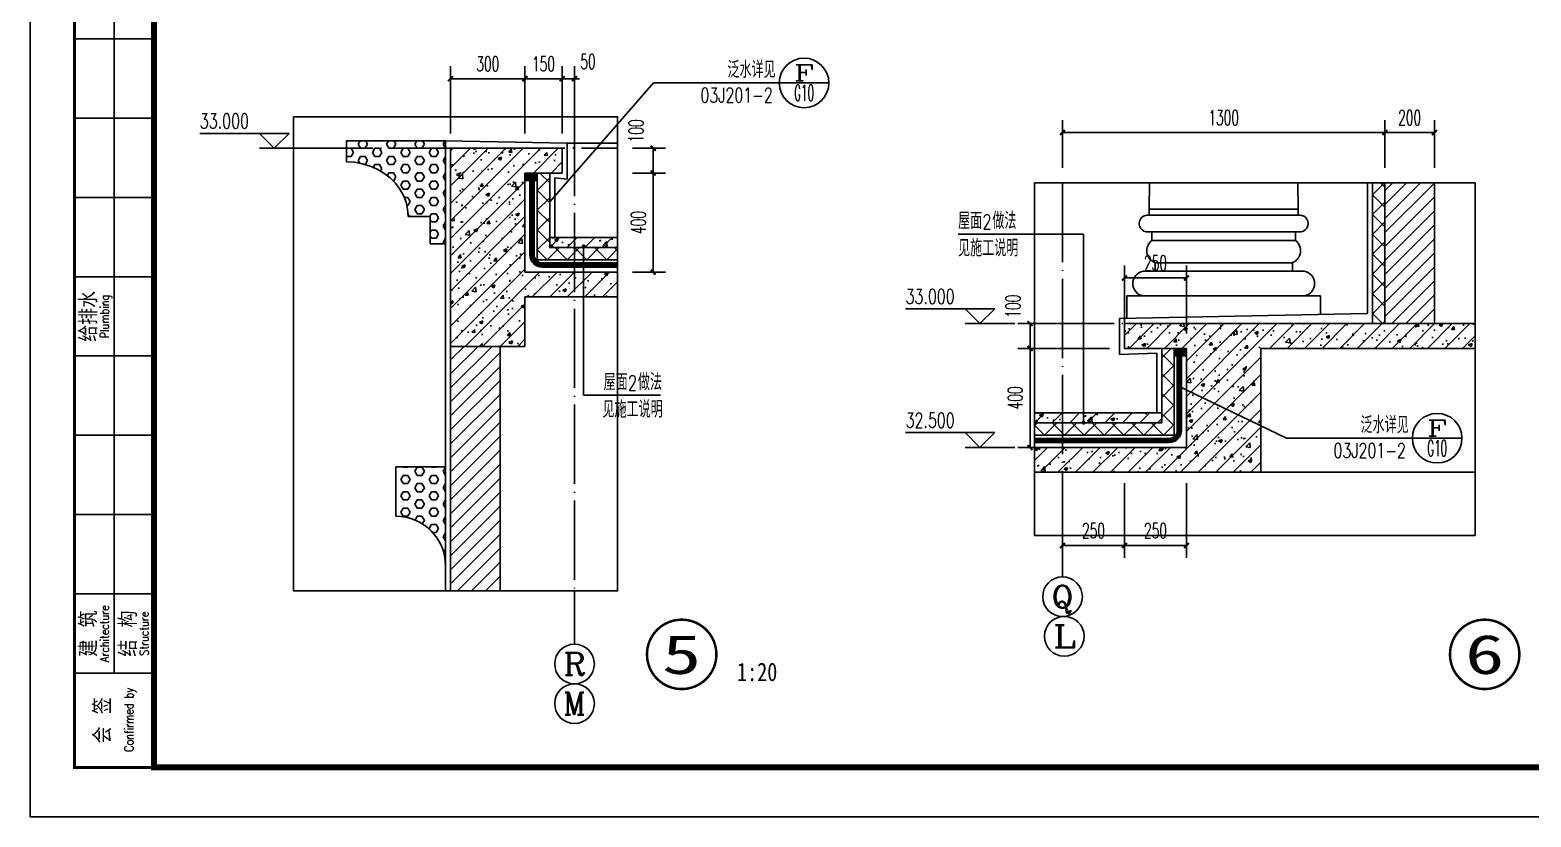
# Model space of a CAD drawing. Extents: x 0 to 125661, y -104936 to 8656.
# Drawn here: x 0 to 6053, y -23760 to -20585 of the extents above; entities that cross this region are included whole.
import ezdxf
from ezdxf.enums import TextEntityAlignment as Align

# ---------------------------------------------------------------- set-up
doc = ezdxf.new("R2010")
doc.units = 0
doc.header["$LTSCALE"] = 800
doc.header["$MEASUREMENT"] = 0
doc.linetypes.add('DOTE', pattern=[2.42, 2, -0.2, 0.02, -0.2])
doc.linetypes.add('HIDDEN2', pattern=[0.1875, 0.125, -0.0625])
doc.layers.get('0').update_dxf_attribs({"linetype": 'CONTINUOUS'})
doc.layers.get('Defpoints').update_dxf_attribs({"color": 1, "linetype": 'CONTINUOUS'})
for name, color, linetype in [('A-立面看线', 117, 'CONTINUOUS'), ('AXIS', 3, 'CONTINUOUS'), ('AXIS_TEXT', 7, 'CONTINUOUS'), ('DIM_ELEV', 3, 'CONTINUOUS'), ('DIM_IDEN', 3, 'CONTINUOUS'), ('DIM_LEAD', 3, 'CONTINUOUS'), ('DOTE', 28, 'CONTINUOUS'), ('PUB_DIM', 3, 'CONTINUOUS'), ('PUB_HATCH', 8, 'CONTINUOUS'), ('PUB_TEXT', 7, 'CONTINUOUS'), ('QIANG', 167, 'CONTINUOUS'), ('WALL', 50, 'CONTINUOUS'), ('图框', 107, 'CONTINUOUS'), ('看线1', 7, 'CONTINUOUS'), ('防水', 249, 'CONTINUOUS'), ('面层', 123, 'CONTINUOUS')]:
    doc.layers.add(name, color=color, linetype=linetype)
doc.styles.add('_TCH_AXIS', font='COMPLEX', dxfattribs={"bigfont": 'GBCBIG'})
doc.styles.add('_TCH_DIM', font='SIMPLEX', dxfattribs={"bigfont": 'GBCBIG'})
doc.styles.add('_TCH_LABEL', font='COMPLEX', dxfattribs={"bigfont": 'GBCBIG'})
doc.styles.add('COMPLEX', font='COMPLEX')
doc.styles.add('DIM_FONT', font='SIMPLEX.shx', dxfattribs={"width": 0.6})
doc.styles.add('ht', font='SIMHEI.TTF')
doc.styles.add('TKZ2_tjkts.shx', font='tjromant.shx', dxfattribs={"bigfont": 'tjkts.shx'})
doc.styles.add('房间名称', font='SIMHEI.TTF', dxfattribs={"width": 0.8})
doc.dimstyles.new('DIMN20', dxfattribs={"dimscale": 0.2, "dimtxt": 300, "dimasz": 100, "dimexe": 250, "dimexo": 300, "dimgap": 150, "dimtad": 1, "dimdec": 0, "dimzin": 0, "dimdsep": 46, "dimtxsty": 'DIM_FONT', "dimblk": 'ARCHTICK', "dimcen": 0.09, "dimclrt": 7, "dimazin": 2, "dimtfac": 1, "dimtdec": 0, "dimtix": 1, "dimtmove": 2, "dimatfit": 3, "dimfxl": 0, "dimtolj": 1, "dimtzin": 0, "dimarcsym": 0})

# ---------------------------------------------------------------- blocks, each defined once
blk = doc.blocks.new('TJAD_TK_A1')
for p, q in [((517.38, 385.45), (517.38, 641.45)), ((509.38, 513.45), (525.38, 513.45)), ((509.38, 497.45), (525.38, 497.45)), ((509.38, 481.45), (525.38, 481.45)), ((509.38, 465.45), (525.38, 465.45)), ((509.38, 449.45), (525.38, 449.45)), ((509.38, 433.45), (525.38, 433.45)), ((509.38, 417.45), (525.38, 417.45)), ((509.38, 401.45), (525.38, 401.45)), ((517.38, 401.45), (517.38, 385.45)), ((509.38, 385.45), (525.38, 385.45))]:
    blk.add_line(p, q)
at = {"layer": '图框'}
for q in [(500.38, 950.45), (1341.38, 356.45)]:
    blk.add_line((500.38, 356.45), q, dxfattribs=at)
at = {"layer": '图框', "const_width": 1.2}
blk.add_lwpolyline([(1331.38, 940.45), (525.38, 940.45), (525.38, 366.45), (1331.38, 366.45)], close=True, dxfattribs=at)
at = {"layer": '图框', "const_width": 0.6}
blk.add_lwpolyline([(525.38, 366.45), (509.38, 366.45), (509.38, 641.45), (525.38, 641.45)], dxfattribs=at)
at = {"style": 'TKZ2_tjkts.shx'}
for s, p in [('给排水', (512.17, 457.45)), ('建 筑', (512.17, 393.45)), ('结 构', (520.17, 393.45)), ('会 签', (515, 375.95))]:
    blk.add_text(s, height=3.6, rotation=90, dxfattribs=at).set_placement(p, align=Align.MIDDLE_CENTER)
at = {"style": 'TKZ2_tjkts.shx', "width": 0.8}
for s, p in [('Plumbing', (515.4, 457.45)), ('Architecture', (515.4, 393.45)), ('Structure', (523.4, 393.45)), ('Confirmed by', (520.33, 376.06))]:
    blk.add_text(s, height=1.8, rotation=90, dxfattribs=at).set_placement(p, align=Align.MIDDLE_CENTER)
blk = doc.blocks.new('_ArchTick')
at = {"color": 0, "linetype": 'ByBlock', "const_width": 0.4}
blk.add_lwpolyline([(-0.5, -0.5), (0.5, 0.5)], dxfattribs=at)
blk = doc.blocks.new('*D235')
at = {"layer": 'Defpoints', "color": 0}
for p in [(4664, -21585), (4414, -21869.2), (4664, -21869.2)]:
    blk.add_point(p, dxfattribs=at)
at = {"layer": 'PUB_DIM', "color": 0, "lineweight": -2}
for p, q in [((4414, -21809.2), (4414, -21535)), ((4664, -21809.2), (4664, -21535)), ((4414, -21585), (4664, -21585))]:
    blk.add_line(p, q, dxfattribs=at)
at = {"layer": 'PUB_DIM', "color": 0, "lineweight": -2, "xscale": 20, "yscale": 20, "zscale": 20, "rotation": 180}
blk.add_blockref('_ArchTick', (4414, -21585), dxfattribs=at)
at = {"layer": 'PUB_DIM', "color": 0, "lineweight": -2, "xscale": 20, "yscale": 20, "zscale": 20}
blk.add_blockref('_ArchTick', (4664, -21585), dxfattribs=at)
at = {"layer": 'PUB_DIM', "color": 7, "insert": (4539, -21525), "char_height": 60, "attachment_point": 5, "style": 'DIM_FONT'}
blk.add_mtext('\\A1;250', dxfattribs=at)
blk = doc.blocks.new('*D248')
at = {"layer": 'Defpoints', "color": 0}
for p in [(5664, -20998.3), (5464, -21201.2), (5664, -21201.2)]:
    blk.add_point(p, dxfattribs=at)
at = {"layer": 'PUB_DIM', "color": 0, "lineweight": -2}
for p, q in [((5464, -21141.2), (5464, -20948.3)), ((5464, -20998.3), (5664, -20998.3)), ((5664, -21141.2), (5664, -20948.3))]:
    blk.add_line(p, q, dxfattribs=at)
at = {"layer": 'PUB_DIM', "color": 0, "lineweight": -2, "xscale": 20, "yscale": 20, "zscale": 20, "rotation": 180}
blk.add_blockref('_ArchTick', (5464, -20998.3), dxfattribs=at)
at = {"layer": 'PUB_DIM', "color": 0, "lineweight": -2, "xscale": 20, "yscale": 20, "zscale": 20}
blk.add_blockref('_ArchTick', (5664, -20998.3), dxfattribs=at)
at = {"layer": 'PUB_DIM', "color": 7, "insert": (5564, -20938.3), "char_height": 60, "attachment_point": 5, "style": 'DIM_FONT'}
blk.add_mtext('\\A1;200', dxfattribs=at)
blk = doc.blocks.new('*D249')
at = {"layer": 'Defpoints', "color": 0}
for p in [(5464, -20998.3), (4164, -21201.2), (5464, -21201.2)]:
    blk.add_point(p, dxfattribs=at)
at = {"layer": 'PUB_DIM', "color": 0, "lineweight": -2}
for p, q in [((4164, -21141.2), (4164, -20948.3)), ((4164, -20998.3), (5464, -20998.3)), ((5464, -21141.2), (5464, -20948.3))]:
    blk.add_line(p, q, dxfattribs=at)
at = {"layer": 'PUB_DIM', "color": 0, "lineweight": -2, "xscale": 20, "yscale": 20, "zscale": 20, "rotation": 180}
blk.add_blockref('_ArchTick', (4164, -20998.3), dxfattribs=at)
at = {"layer": 'PUB_DIM', "color": 0, "lineweight": -2, "xscale": 20, "yscale": 20, "zscale": 20}
blk.add_blockref('_ArchTick', (5464, -20998.3), dxfattribs=at)
at = {"layer": 'PUB_DIM', "color": 7, "insert": (4814, -20938.3), "char_height": 60, "attachment_point": 5, "style": 'DIM_FONT'}
blk.add_mtext('\\A1;1300', dxfattribs=at)
blk = doc.blocks.new('*D250')
at = {"layer": 'Defpoints', "color": 0}
for p in [(4164, -22352.7), (4414, -22352.7), (4414, -22664.5)]:
    blk.add_point(p, dxfattribs=at)
at = {"layer": 'PUB_DIM', "color": 0, "lineweight": -2}
for p, q in [((4164, -22412.7), (4164, -22714.5)), ((4414, -22412.7), (4414, -22714.5)), ((4164, -22664.5), (4414, -22664.5))]:
    blk.add_line(p, q, dxfattribs=at)
at = {"layer": 'PUB_DIM', "color": 0, "lineweight": -2, "xscale": 20, "yscale": 20, "zscale": 20, "rotation": 180}
blk.add_blockref('_ArchTick', (4164, -22664.5), dxfattribs=at)
at = {"layer": 'PUB_DIM', "color": 0, "lineweight": -2, "xscale": 20, "yscale": 20, "zscale": 20}
blk.add_blockref('_ArchTick', (4414, -22664.5), dxfattribs=at)
at = {"layer": 'PUB_DIM', "color": 7, "insert": (4289, -22604.5), "char_height": 60, "attachment_point": 5, "style": 'DIM_FONT'}
blk.add_mtext('\\A1;250', dxfattribs=at)
blk = doc.blocks.new('*D251')
at = {"layer": 'Defpoints', "color": 0}
for p in [(4414, -22352.7), (4664, -22352.7), (4664, -22664.5)]:
    blk.add_point(p, dxfattribs=at)
at = {"layer": 'PUB_DIM', "color": 0, "lineweight": -2}
for p, q in [((4414, -22412.7), (4414, -22714.5)), ((4664, -22412.7), (4664, -22714.5)), ((4414, -22664.5), (4664, -22664.5))]:
    blk.add_line(p, q, dxfattribs=at)
at = {"layer": 'PUB_DIM', "color": 0, "lineweight": -2, "xscale": 20, "yscale": 20, "zscale": 20, "rotation": 180}
blk.add_blockref('_ArchTick', (4414, -22664.5), dxfattribs=at)
at = {"layer": 'PUB_DIM', "color": 0, "lineweight": -2, "xscale": 20, "yscale": 20, "zscale": 20}
blk.add_blockref('_ArchTick', (4664, -22664.5), dxfattribs=at)
at = {"layer": 'PUB_DIM', "color": 7, "insert": (4539, -22604.5), "char_height": 60, "attachment_point": 5, "style": 'DIM_FONT'}
blk.add_mtext('\\A1;250', dxfattribs=at)
blk = doc.blocks.new('*D252')
at = {"layer": 'Defpoints', "color": 0}
for p in [(4033.2, -21769.2), (4414, -21769.2), (4414, -21869.2)]:
    blk.add_point(p, dxfattribs=at)
at = {"layer": 'PUB_DIM', "color": 0, "lineweight": -2}
for p, q in [((4354, -21769.2), (3983.2, -21769.2)), ((4033.2, -21869.2), (4033.2, -21769.2)), ((4354, -21869.2), (3983.2, -21869.2))]:
    blk.add_line(p, q, dxfattribs=at)
at = {"layer": 'PUB_DIM', "color": 0, "lineweight": -2, "xscale": 20, "yscale": 20, "zscale": 20}
for p, rotation in [((4033.2, -21769.2), 90), ((4033.2, -21869.2), 270)]:
    blk.add_blockref('_ArchTick', p, dxfattribs=dict(at, rotation=rotation))
at = {"layer": 'PUB_DIM', "color": 7, "insert": (3964.2, -21699.2), "char_height": 60, "attachment_point": 5, "rotation": 90, "style": 'DIM_FONT'}
blk.add_mtext('\\A1;100', dxfattribs=at)
blk = doc.blocks.new('*D253')
at = {"layer": 'Defpoints', "color": 0}
for p in [(4033.2, -21869.2), (4414, -21869.2), (4414, -22269.2)]:
    blk.add_point(p, dxfattribs=at)
at = {"layer": 'PUB_DIM', "color": 0, "lineweight": -2}
for p, q in [((4354, -21869.2), (3983.2, -21869.2)), ((4033.2, -22269.2), (4033.2, -21869.2)), ((4354, -22269.2), (3983.2, -22269.2))]:
    blk.add_line(p, q, dxfattribs=at)
at = {"layer": 'PUB_DIM', "color": 0, "lineweight": -2, "xscale": 20, "yscale": 20, "zscale": 20}
for p, rotation in [((4033.2, -21869.2), 90), ((4033.2, -22269.2), 270)]:
    blk.add_blockref('_ArchTick', p, dxfattribs=dict(at, rotation=rotation))
at = {"layer": 'PUB_DIM', "color": 7, "insert": (3973.2, -22069.2), "char_height": 60, "attachment_point": 5, "rotation": 90, "style": 'DIM_FONT'}
blk.add_mtext('\\A1;400', dxfattribs=at)
blk = doc.blocks.new('*D254')
at = {"layer": 'Defpoints', "color": 0}
for p in [(2369.4, -21161.7), (2513.2, -21161.7), (2369.4, -21561.7)]:
    blk.add_point(p, dxfattribs=at)
at = {"layer": 'PUB_DIM', "color": 0, "lineweight": -2}
for p, q in [((2429.4, -21161.7), (2563.2, -21161.7)), ((2513.2, -21561.7), (2513.2, -21161.7)), ((2429.4, -21561.7), (2563.2, -21561.7))]:
    blk.add_line(p, q, dxfattribs=at)
at = {"layer": 'PUB_DIM', "color": 0, "lineweight": -2, "xscale": 20, "yscale": 20, "zscale": 20}
for p, rotation in [((2513.2, -21161.7), 90), ((2513.2, -21561.7), 270)]:
    blk.add_blockref('_ArchTick', p, dxfattribs=dict(at, rotation=rotation))
at = {"layer": 'PUB_DIM', "color": 7, "insert": (2453.2, -21361.7), "char_height": 60, "attachment_point": 5, "rotation": 90, "style": 'DIM_FONT'}
blk.add_mtext('\\A1;400', dxfattribs=at)
blk = doc.blocks.new('*D255')
at = {"layer": 'Defpoints', "color": 0}
for p in [(2369.4, -21061.7), (2513.2, -21061.7), (2369.4, -21161.7)]:
    blk.add_point(p, dxfattribs=at)
at = {"layer": 'PUB_DIM', "color": 0, "lineweight": -2}
for p, q in [((2429.4, -21061.7), (2563.2, -21061.7)), ((2513.2, -21161.7), (2513.2, -21061.7)), ((2429.4, -21161.7), (2563.2, -21161.7))]:
    blk.add_line(p, q, dxfattribs=at)
at = {"layer": 'PUB_DIM', "color": 0, "lineweight": -2, "xscale": 20, "yscale": 20, "zscale": 20}
for p, rotation in [((2513.2, -21061.7), 90), ((2513.2, -21161.7), 270)]:
    blk.add_blockref('_ArchTick', p, dxfattribs=dict(at, rotation=rotation))
at = {"layer": 'PUB_DIM', "color": 7, "insert": (2444.2, -20991.7), "char_height": 60, "attachment_point": 5, "rotation": 90, "style": 'DIM_FONT'}
blk.add_mtext('\\A1;100', dxfattribs=at)
blk = doc.blocks.new('*D256')
at = {"layer": 'Defpoints', "color": 0}
for p in [(2195.9, -20781.1), (2145.9, -21061.7), (2195.9, -21061.7)]:
    blk.add_point(p, dxfattribs=at)
at = {"layer": 'PUB_DIM', "color": 0, "lineweight": -2}
for p, q in [((2145.9, -21001.7), (2145.9, -20731.1)), ((2195.9, -21001.7), (2195.9, -20731.1)), ((2145.9, -20781.1), (2125.9, -20781.1)), ((2145.9, -20781.1), (2195.9, -20781.1)), ((2195.9, -20781.1), (2215.9, -20781.1))]:
    blk.add_line(p, q, dxfattribs=at)
at = {"layer": 'PUB_DIM', "color": 0, "lineweight": -2, "xscale": 20, "yscale": 20, "zscale": 20}
blk.add_blockref('_ArchTick', (2145.9, -20781.1), dxfattribs=at)
at = {"layer": 'PUB_DIM', "color": 0, "lineweight": -2, "xscale": 20, "yscale": 20, "zscale": 20, "rotation": 180}
blk.add_blockref('_ArchTick', (2195.9, -20781.1), dxfattribs=at)
at = {"layer": 'PUB_DIM', "color": 7, "insert": (2249.9, -20712.1), "char_height": 60, "attachment_point": 5, "style": 'DIM_FONT'}
blk.add_mtext('\\A1;50', dxfattribs=at)
blk = doc.blocks.new('*D257')
at = {"layer": 'Defpoints', "color": 0}
for p in [(2145.9, -20781.1), (1995.9, -21061.7), (2145.9, -21061.7)]:
    blk.add_point(p, dxfattribs=at)
at = {"layer": 'PUB_DIM', "color": 0, "lineweight": -2}
for p, q in [((1995.9, -21001.7), (1995.9, -20731.1)), ((2145.9, -21001.7), (2145.9, -20731.1)), ((1995.9, -20781.1), (2145.9, -20781.1))]:
    blk.add_line(p, q, dxfattribs=at)
at = {"layer": 'PUB_DIM', "color": 0, "lineweight": -2, "xscale": 20, "yscale": 20, "zscale": 20, "rotation": 180}
blk.add_blockref('_ArchTick', (1995.9, -20781.1), dxfattribs=at)
at = {"layer": 'PUB_DIM', "color": 0, "lineweight": -2, "xscale": 20, "yscale": 20, "zscale": 20}
blk.add_blockref('_ArchTick', (2145.9, -20781.1), dxfattribs=at)
at = {"layer": 'PUB_DIM', "color": 7, "insert": (2070.9, -20721.1), "char_height": 60, "attachment_point": 5, "style": 'DIM_FONT'}
blk.add_mtext('\\A1;150', dxfattribs=at)
blk = doc.blocks.new('*D258')
at = {"layer": 'Defpoints', "color": 0}
for p in [(1995.9, -20781.1), (1695.9, -21061.7), (1995.9, -21061.7)]:
    blk.add_point(p, dxfattribs=at)
at = {"layer": 'PUB_DIM', "color": 0, "lineweight": -2}
for p, q in [((1695.9, -21001.7), (1695.9, -20731.1)), ((1995.9, -21001.7), (1995.9, -20731.1)), ((1695.9, -20781.1), (1995.9, -20781.1))]:
    blk.add_line(p, q, dxfattribs=at)
at = {"layer": 'PUB_DIM', "color": 0, "lineweight": -2, "xscale": 20, "yscale": 20, "zscale": 20, "rotation": 180}
blk.add_blockref('_ArchTick', (1695.9, -20781.1), dxfattribs=at)
at = {"layer": 'PUB_DIM', "color": 0, "lineweight": -2, "xscale": 20, "yscale": 20, "zscale": 20}
blk.add_blockref('_ArchTick', (1995.9, -20781.1), dxfattribs=at)
at = {"layer": 'PUB_DIM', "color": 7, "insert": (1845.9, -20721.1), "char_height": 60, "attachment_point": 5, "style": 'DIM_FONT'}
blk.add_mtext('\\A1;300', dxfattribs=at)
blk = doc.blocks.new('_AXISO')
blk.add_circle((0, 0), 0.5)
at = {"layer": 'AXIS_TEXT', "style": 'COMPLEX', "width": 1.041667}
blk.add_attdef('A', text='', height=0.56, dxfattribs=at).set_placement((-0.25, -0.28), (0.25, -0.28), align=Align.FIT)

msp = doc.modelspace()

# ---------------------------------------------------------------- hatches: boundary and pattern name
at = {"layer": 'PUB_HATCH'}
h = msp.add_hatch(dxfattribs=at)
h.set_pattern_fill('HEX', color=256, scale=20, style=0)
h.set_pattern_definition([(0, (1275.942, -22546.762), (0, 32.99556), [19.05, -38.1]), (120, (1275.942, -22546.762), (-28.575, -16.4978), [19.05, -38.1]), (60, (1294.992, -22546.762), (-28.575, 16.4978), [19.05, -38.1])])
h.paths.add_polyline_path([(1675.9, -21031.7), (1275.9, -21031.7), (1275.9, -21116.7), (1308.4, -21118.6), (1340.4, -21124.2), (1371.2, -21133.4), (1400.4, -21146.2), (1427.5, -21162.1), (1452, -21181.1), (1473.5, -21202.8), (1491.6, -21226.7), (1506, -21252.5), (1516.4, -21279.8), (1522.8, -21308), (1524.9, -21336.7), (1613.7, -21336.7), (1613.7, -21446.8), (1675.9, -21446.8)])
h.paths.add_polyline_path([(1675.9, -22346.8), (1475.9, -22346.8), (1475.9, -22546.8, -0.414214), (1675.9, -22746.8)])
h = msp.add_hatch(dxfattribs=at)
h.set_pattern_fill('钢筋混凝土', color=256, scale=20, style=0)
h.set_pattern_definition([(45, (1407.425, -22067.654), (-35.3553, 35.3553), []), (50, (1407.43, -22067.65), (143.452, -12.55), [15, -165]), (355, (1407.43, -22067.65), (-27.75, 150.438), [12, -132]), (100.451, (1419.38, -22068.7), (115.702, 137.888), [12.748, -140.228]), (46.184, (1407.43, -22027.65), (213.448, -33.104), [22.5, -247.5]), (96.636, (1425.21, -22030.41), (186.933, 194.824), [19.122, -210.343]), (351.184, (1407.43, -22027.65), (186.932, 194.824), [18, -198]), (21, (1427.43, -22037.65), (119.381, -80.524), [15, -165]), (326, (1427.43, -22037.65), (48.663, 145.03), [12, -132]), (71.451, (1437.37, -22044.36), (168.045, 64.506), [12.748, -140.228]), (37.5, (1407.425, -22067.654), (2.432, 66.5788), [0, -130.4, 0, -134, 0, -132.5]), (7.5, (1407.425, -22067.654), (52.614, 78.8823), [0, -76.4, 0, -127.4, 0, -50.5]), (327.5, (1362.825, -22067.654), (106.7645, -4.511), [0, -50, 0, -156, 0, -207]), (317.5, (1342.83, -22067.65), (116.637, 20.021), [0, -65, 0, -103.6, 0, -147])])
h.paths.add_polyline_path([(2145.9, -21061.7), (1995.9, -21061.7), (1995.9, -21161.7), (2145.9, -21161.7)], flags=17)
h.paths.add_polyline_path([(1995.9, -21061.7), (1695.9, -21061.7), (1695.9, -21861.7), (1995.9, -21861.7), (1995.9, -21661.7), (2369.4, -21661.7), (2369.4, -21561.7), (1995.9, -21561.7)])
h = msp.add_hatch(dxfattribs=at)
h.set_pattern_fill('多孔材料', color=256, scale=20, style=0)
h.set_pattern_definition([(45, (2085.94, -21511.66), (-40, 40), []), (135, (2085.94, -21511.66), (-40, -40), [])])
h.paths.add_polyline_path([(2095.9, -21161.7), (2045.9, -21161.7), (2045.9, -21511.7), (2369.4, -21511.7), (2369.4, -21461.7), (2095.9, -21461.7)])
h = msp.add_hatch(dxfattribs=at)
h.set_pattern_fill('多孔材料', color=256, scale=20, style=0)
h.set_pattern_definition([(45, (5453.98, -21769.25), (-40, 40), []), (135, (5453.98, -21769.25), (-40, -40), [])])
h.paths.add_polyline_path([(5464, -21201.2), (5414, -21201.2), (5414, -21769.2), (5464, -21769.2)])
h = msp.add_hatch(dxfattribs=at)
h.set_pattern_fill('普通砖', color=256, scale=30, style=0)
h.set_pattern_definition([(45, (5463.978, -21740.597), (-28.2136, 28.2136), [])])
h.paths.add_polyline_path([(5664, -21201.2), (5464, -21201.2), (5464, -21769.2), (5664, -21769.2)])
h = msp.add_hatch(dxfattribs=at)
h.set_pattern_fill('钢筋混凝土', color=256, scale=20, style=0)
h.set_pattern_definition([(45, (2095.94, -21461.657), (-35.355, 35.355), []), (50, (2095.94, -21461.66), (143.45, -12.55), [15, -165]), (355, (2095.94, -21461.66), (-27.75, 150.44), [12, -132]), (100.45, (2107.9, -21462.7), (115.7, 137.89), [12.75, -140.23]), (46.184, (2095.94, -21421.66), (213.45, -33.1), [22.5, -247.5]), (96.64, (2113.73, -21424.42), (186.93, 194.82), [19.12, -210.34]), (351.18, (2095.94, -21421.66), (186.93, 194.82), [18, -198]), (21, (2115.94, -21431.66), (119.38, -80.524), [15, -165]), (326, (2115.94, -21431.66), (48.66, 145.03), [12, -132]), (71.45, (2125.89, -21438.37), (168.045, 64.51), [12.75, -140.23]), (37.5, (2095.94, -21461.657), (2.432, 66.579), [0, -130.4, 0, -134, 0, -132.5]), (7.5, (2095.94, -21461.66), (52.614, 78.882), [0, -76.4, 0, -127.4, 0, -50.5]), (327.5, (2051.34, -21461.657), (106.7645, -4.511), [0, -50, 0, -156, 0, -207]), (317.5, (2031.34, -21461.66), (116.637, 20.02), [0, -65, 0, -103.6, 0, -147])])
h.paths.add_polyline_path([(2369.4, -21421.7), (2095.9, -21421.7), (2095.9, -21461.7), (2369.4, -21461.7)])
h = msp.add_hatch(dxfattribs=at)
h.set_pattern_fill('钢筋混凝土', color=256, scale=20, style=0)
h.set_pattern_definition([(45, (3862.596, -22369.247), (-35.3553, 35.3553), []), (50, (3862.6, -22369.25), (143.452, -12.5504), [15, -165]), (355, (3862.6, -22369.25), (-27.75, 150.438), [12, -132]), (100.4514, (3874.55, -22370.3), (115.702, 137.888), [12.748, -140.228]), (46.184, (3862.6, -22329.25), (213.448, -33.104), [22.5, -247.5]), (96.636, (3880.38, -22332), (186.933, 194.824), [19.122, -210.343]), (351.184, (3862.6, -22329.25), (186.932, 194.824), [18, -198]), (21, (3882.6, -22339.25), (119.3814, -80.524), [15, -165]), (326, (3882.6, -22339.25), (48.663, 145.03), [12, -132]), (71.4514, (3892.54, -22345.96), (168.045, 64.506), [12.748, -140.228]), (37.5, (3862.596, -22369.247), (2.432, 66.5788), [0, -130.4, 0, -134, 0, -132.5]), (7.5, (3862.596, -22369.25), (52.614, 78.8823), [0, -76.4, 0, -127.4, 0, -50.5]), (327.5, (3817.996, -22369.247), (106.7645, -4.511), [0, -50, 0, -156, 0, -207]), (317.5, (3798, -22369.25), (116.6372, 20.021), [0, -65, 0, -103.6, 0, -147])])
h.paths.add_polyline_path([(5828, -21869.2), (5828, -21769.2), (4414, -21769.2), (4414, -21869.2), (4664, -21869.2), (4664, -22269.2), (4051.7, -22269.2), (4051.7, -22369.2), (4964, -22369.2), (4964, -21869.2)])
h = msp.add_hatch(dxfattribs=at)
h.set_pattern_fill('普通砖', color=256, scale=30, style=0)
h.set_pattern_definition([(45, (1695.94, -22818.907), (-28.2136, 28.2136), [])])
h.paths.add_polyline_path([(1895.9, -21861.7), (1695.9, -21861.7), (1695.9, -22847.6), (1895.9, -22847.6)])
h = msp.add_hatch(dxfattribs=at)
h.set_pattern_fill('多孔材料', color=256, scale=20, style=0)
h.set_pattern_definition([(45, (4091.72, -22219.25), (-40, 40), []), (135, (4091.72, -22219.25), (-40, -40), [])])
h.paths.add_polyline_path([(4614, -21869.2), (4564, -21869.2), (4564, -22169.2), (4051.7, -22169.2), (4051.7, -22219.2), (4614, -22219.2)])
h = msp.add_hatch(dxfattribs=at)
h.set_pattern_fill('钢筋混凝土', color=256, scale=20, style=0)
h.set_pattern_definition([(45, (4051.72, -22169.247), (-35.3553, 35.3553), []), (50, (4051.72, -22169.25), (143.452, -12.55), [15, -165]), (355, (4051.72, -22169.25), (-27.75, 150.44), [12, -132]), (100.45, (4063.68, -22170.3), (115.7, 137.888), [12.748, -140.23]), (46.184, (4051.72, -22129.25), (213.45, -33.104), [22.5, -247.5]), (96.636, (4069.5, -22132), (186.93, 194.82), [19.12, -210.34]), (351.184, (4051.72, -22129.25), (186.93, 194.82), [18, -198]), (21, (4071.72, -22139.25), (119.38, -80.524), [15, -165]), (326, (4071.72, -22139.25), (48.663, 145.03), [12, -132]), (71.45, (4081.67, -22145.96), (168.045, 64.506), [12.748, -140.23]), (37.5, (4051.72, -22169.247), (2.432, 66.579), [0, -130.4, 0, -134, 0, -132.5]), (7.5, (4051.72, -22169.25), (52.614, 78.882), [0, -76.4, 0, -127.4, 0, -50.5]), (327.5, (4007.12, -22169.247), (106.7645, -4.511), [0, -50, 0, -156, 0, -207]), (317.5, (3987.12, -22169.25), (116.637, 20.021), [0, -65, 0, -103.6, 0, -147])])
h.paths.add_polyline_path([(4564, -22129.2), (4051.7, -22129.2), (4051.7, -22169.2), (4564, -22169.2)])
at = {"layer": '防水'}
for points in [[(1995.9, -21161.7), (2045.9, -21161.7), (2045.9, -21191.7), (1995.9, -21191.7)], [(4664, -21869.3), (4614, -21869.3), (4614, -21899.3), (4664, -21899.3)]]:
    msp.add_hatch(color=256, dxfattribs=at).paths.add_polyline_path(points)

# ---------------------------------------------------------------- linework, layer by layer
at = {"layer": 'A-立面看线'}
for p, q in [((2165.9, -21041.7), (2369.4, -21041.7)), ((4964, -22369.2), (5828, -22369.2))]:
    msp.add_line(p, q, dxfattribs=at)
at = {"layer": 'AXIS'}
for p, q in [((4164, -22624.1), (4164, -22791.2)), ((2195.9, -22847.6), (2195.9, -23062.7)), ((4171.2, -22950.9), (4171.2, -22950.9)), ((2195.9, -23222.7), (2195.9, -23222.7))]:
    msp.add_line(p, q, dxfattribs=at)
at = {"layer": 'Defpoints'}
for points in [[(1062.9, -20934.7), (2369.4, -20934.7), (2369.4, -22847.6), (1062.9, -22847.6)], [(4051.7, -21201.2), (5828, -21201.2), (5828, -22624.1), (4051.7, -22624.1)]]:
    msp.add_lwpolyline(points, close=True, dxfattribs=at)
at = {"layer": 'DIM_ELEV'}
for p, q in [((1044.9, -21001.7), (684.9, -21001.7)), ((984.9, -21061.7), (924.9, -21001.7)), ((984.9, -21061.7), (1044.9, -21001.7)), ((1127.1, -21061.7), (924.9, -21061.7)), ((3891.1, -21709.2), (3531.1, -21709.2)), ((3831.1, -21769.2), (3771.1, -21709.2)), ((3831.1, -21769.2), (3891.1, -21709.2)), ((3971.1, -21769.2), (3771.1, -21769.2)), ((3891.1, -22209.2), (3531.1, -22209.2)), ((3831.1, -22269.2), (3771.1, -22209.2)), ((3831.1, -22269.2), (3891.1, -22209.2)), ((3971.1, -22269.2), (3771.1, -22269.2))]:
    msp.add_line(p, q, dxfattribs=at)
at = {"layer": 'DIM_IDEN'}
for p, q in [((2095.9, -21277.5), (2514.1, -20798.2)), ((2514.1, -20798.2), (3021.7, -20798.2)), ((3221.7, -20798.2), (3021.7, -20798.2)), ((4627, -22019.2), (5067.4, -22231.7)), ((5067.4, -22231.7), (5575, -22231.7)), ((5775, -22231.7), (5575, -22231.7))]:
    msp.add_line(p, q, dxfattribs=at)
at = {"layer": 'DIM_IDEN', "color": 0, "const_width": 10}
for points in [[(2768.2, -23103.8, 1), (2488.2, -23103.8, 1)], [(6006.6, -23103.8, 1), (5726.6, -23103.8, 1)]]:
    msp.add_lwpolyline(points, format="xyb", close=True, dxfattribs=at)
at = {"layer": 'DIM_IDEN'}
for centre, radius in [((3121.7, -20798.2), 100), ((2095.9, -21277.5), 0), ((4627, -22019.2), 0), ((5675, -22231.7), 100)]:
    msp.add_circle(centre, radius, dxfattribs=at)
at = {"layer": 'DIM_LEAD'}
for p, q in [((4249, -21408.2), (3742.8, -21408.2)), ((4248.8, -22169.2), (4249, -21408.2)), ((2232.7, -21457.7), (2232.8, -22058.7)), ((2232.8, -22058.7), (2542.4, -22058.7))]:
    msp.add_line(p, q, dxfattribs=at)
at = {"layer": 'DIM_LEAD', "const_width": 8}
for points in [[(2232.7, -21453.7, 1), (2232.7, -21461.7, 1)], [(4248.8, -22173.2, 1), (4248.8, -22165.2, 1)]]:
    msp.add_lwpolyline(points, format="xyb", close=True, dxfattribs=at)
at = {"layer": 'DOTE', "linetype": 'DOTE', "ltscale": 0.2}
for p, q in [((2195.9, -20934.7), (2195.9, -22847.6)), ((1062.9, -21061.7), (2369.4, -21061.7)), ((4164, -21201.2), (4164, -22624.1)), ((4051.7, -21769.2), (5828, -21769.2))]:
    msp.add_line(p, q, dxfattribs=at)
at = {"layer": 'QIANG'}
for p, q in [((2015.9, -21191.7), (2015.9, -21491.7)), ((2021.9, -21191.7), (2021.9, -21491.7)), ((2026.9, -21191.7), (2026.9, -21491.7)), ((2032.9, -21191.7), (2032.9, -21491.7)), ((2032.9, -21191.7), (2032.9, -21491.7)), ((2032.9, -21191.7), (2032.9, -21491.7)), ((2369.4, -21524.7), (2065.9, -21524.7)), ((2369.4, -21530.7), (2065.9, -21530.7)), ((2369.4, -21535.7), (2065.9, -21535.7)), ((2369.4, -21541.7), (2065.9, -21541.7)), ((4627, -21899.3), (4627, -22199.2)), ((4627, -21899.3), (4627, -22199.2)), ((4627, -21899.3), (4627, -22199.2)), ((4633, -21899.3), (4633, -22199.2)), ((4638, -21899.3), (4638, -22199.2)), ((4644, -21899.3), (4644, -22199.2)), ((4051.7, -22232.2), (4594, -22232.2)), ((4051.7, -22238.2), (4594, -22238.2)), ((4051.7, -22243.2), (4594, -22243.2)), ((4051.7, -22249.2), (4594, -22249.2))]:
    msp.add_line(p, q, dxfattribs=at)
for centre, radius, start, end in [((2065.9, -21491.7), 50, 180, 270), ((2065.9, -21491.7), 44, 180, 270), ((2065.9, -21491.7), 39, 180, 270), ((2065.9, -21491.7), 33, 180, 270), ((4594, -22199.2), 39, 270, 360), ((4594, -22199.2), 50, 270, 360), ((4594, -22199.2), 44, 270, 360), ((4594, -22199.2), 33, 270, 360)]:
    msp.add_arc(centre, radius, start, end, dxfattribs=at)
at = {"layer": 'WALL'}
for p, q in [((2145.9, -21061.7), (1695.9, -21061.7)), ((1695.9, -21861.7), (1695.9, -21061.7)), ((2145.9, -21061.7), (2145.9, -21161.7)), ((1995.9, -21161.7), (1995.9, -21561.7)), ((2145.9, -21161.7), (1995.9, -21161.7)), ((5464, -21201.2), (5464, -21769.2)), ((5664, -21201.2), (5664, -21769.2)), ((1995.9, -21561.7), (2369.4, -21561.7)), ((1995.9, -21661.7), (1995.9, -21861.7)), ((1995.9, -21661.7), (2369.4, -21661.7)), ((4414, -21769.2), (5828, -21769.2)), ((4414, -21869.2), (4414, -21769.2)), ((1695.9, -22847.6), (1695.9, -21861.7)), ((1995.9, -21861.7), (1695.9, -21861.7)), ((1895.9, -21861.7), (1895.9, -22847.6)), ((4414, -21869.2), (4664, -21869.2)), ((4664, -22269.2), (4664, -21869.2)), ((4964, -21869.2), (4964, -22369.2)), ((4964, -21869.2), (5828, -21869.2)), ((4051.7, -22269.2), (4664, -22269.2)), ((4051.7, -22369.2), (4964, -22369.2))]:
    msp.add_line(p, q, dxfattribs=at)
at = {"layer": '看线1'}
for p, q in [((1275.9, -21031.7), (1275.9, -21116.7)), ((1275.9, -21031.7), (1675.9, -21031.7)), ((1275.9, -21116.7), (1308.4, -21118.6)), ((1308.4, -21118.6), (1340.4, -21124.2)), ((1340.4, -21124.2), (1371.2, -21133.4)), ((1371.2, -21133.4), (1400.4, -21146.2)), ((1400.4, -21146.2), (1427.5, -21162.1)), ((1427.5, -21162.1), (1452, -21181.1)), ((1452, -21181.1), (1473.5, -21202.8)), ((1473.5, -21202.8), (1491.6, -21226.7)), ((1491.6, -21226.7), (1506, -21252.5)), ((1506, -21252.5), (1516.4, -21279.8)), ((1516.4, -21279.8), (1522.8, -21308)), ((1522.8, -21308), (1524.9, -21336.7)), ((1524.9, -21336.7), (1613.7, -21336.7)), ((1613.7, -21336.7), (1613.7, -21446.8)), ((1675.9, -21446.8), (1613.7, -21446.8)), ((1475.9, -22346.8), (1475.9, -22546.8)), ((1475.9, -22346.8), (1675.9, -22346.8))]:
    msp.add_line(p, q, dxfattribs=at)
msp.add_arc((1475.9, -22746.8), 200, 0, 90, dxfattribs=at)
at = {"layer": '防水', "linetype": 'HIDDEN2', "const_width": 6}
for points in [[(2018.9, -21191.7), (2018.9, -21491.7, 0.414214), (2065.9, -21538.7), (2369.4, -21538.7)], [(2029.9, -21191.7), (2029.9, -21491.7, 0.414214), (2065.9, -21527.7), (2369.4, -21527.7)], [(4630, -21899.3), (4630, -22199.2, -0.414214), (4594, -22235.2), (4051.7, -22235.2)], [(4641, -21899.3), (4641, -22199.2, -0.414214), (4594, -22246.2), (4051.7, -22246.2)]]:
    msp.add_lwpolyline(points, format="xyb", dxfattribs=at)
at = {"layer": '面层'}
for p, q in [((2165.9, -21041.7), (1675.9, -21031.7)), ((1675.9, -22847.6), (1675.9, -21031.7)), ((2165.9, -21186), (2165.9, -21041.7)), ((2045.9, -21161.7), (2045.9, -21511.7)), ((2095.9, -21161.7), (2095.9, -21461.7)), ((2115.9, -21181.7), (2115.9, -21421.7)), ((2165.9, -21186), (2115.9, -21181.7)), ((2045.9, -21191.7), (1995.9, -21191.7)), ((4514.9, -21201.2), (4513.9, -21308.1)), ((5113, -21201.2), (5114, -21308.1)), ((5394, -21201.2), (5394, -21728.6)), ((5414, -21201.2), (5414, -21769.2)), ((5114, -21308.1), (4513.9, -21308.1)), ((2369.4, -21421.7), (2095.9, -21421.7)), ((4501.2, -21399.6), (5126.7, -21399.6)), ((4524.3, -21399.4), (4524.3, -21434)), ((5103.7, -21399.4), (5103.7, -21434)), ((2369.4, -21461.7), (2095.9, -21461.7)), ((4524.3, -21434), (5103.7, -21434)), ((2369.4, -21511.7), (2045.9, -21511.7)), ((4537.1, -21523.5), (5090.9, -21523.5)), ((4537.1, -21523.5), (4537.1, -21558.2)), ((5090.9, -21523.5), (5090.9, -21558.2)), ((4489.1, -21558.2), (5138.8, -21558.2)), ((4423.2, -21657.5), (5204.8, -21657.5)), ((4423.2, -21657.5), (4423.2, -21748.6)), ((5204.8, -21657.5), (5204.8, -21732.5)), ((4394, -21749.2), (5394, -21728.6)), ((4394, -21893.6), (4394, -21749.2)), ((4394, -21893.6), (4544, -21889.2)), ((4544, -21889.2), (4544, -22129.2)), ((4564, -21869.2), (4564, -22169.2)), ((4614, -21869.2), (4614, -22219.2)), ((4614, -21899.3), (4664, -21899.3)), ((4051.7, -22129.2), (4564, -22129.2)), ((4051.7, -22169.2), (4564, -22169.2)), ((4051.7, -22219.2), (4614, -22219.2))]:
    msp.add_line(p, q, dxfattribs=at)
for points in [[(4814, -21331.5), (4514, -21331.5), (4514, -21308.1), (4814, -21308.1)], [(4814, -21331.5), (5114, -21331.5), (5114, -21308.1), (4814, -21308.1)]]:
    msp.add_lwpolyline(points, dxfattribs=at)
for centre, radius, start, end in [((4508.8, -21365.4), 35.1, 134.48883, 257.48425), ((4509.9, -21372.3), 40.9, 84.26616, 128.77343), ((5118.1, -21372.3), 40.9, 51.22657, 95.73384), ((5119.1, -21365.4), 35.1, 282.51575, 45.51117), ((4555.4, -21475.2), 51.6, 127.01812, 249.27516), ((5072.6, -21475.2), 51.6, 290.72484, 52.98188), ((4497.6, -21607.8), 50.4, 99.64831, 260.35169), ((5130.4, -21607.8), 50.4, 279.64831, 80.35169)]:
    msp.add_arc(centre, radius, start, end, dxfattribs=at)

# ---------------------------------------------------------------- block references
at = {"layer": 'AXIS'}
ref = msp.add_blockref('_AXISO', (4164, -22871.2), dxfattribs=dict(at, xscale=160, yscale=160, zscale=160))
ref.add_attrib('A', 'Q', dxfattribs={"layer": 'AXIS_TEXT', "height": 90.5, "style": '_TCH_AXIS', "width": 1.3125}).set_placement((4118.7, -22916.5), (4209.2, -22916.5), align=Align.FIT)
ref = msp.add_blockref('_AXISO', (4171.2, -23030.9), dxfattribs=dict(at, xscale=160, yscale=160, zscale=160))
ref.add_attrib('A', 'L', dxfattribs={"layer": 'AXIS_TEXT', "height": 90.5, "style": '_TCH_AXIS', "width": 1.4}).set_placement((4125.9, -23076.1), (4216.4, -23076.1), align=Align.FIT)
ref = msp.add_blockref('_AXISO', (2195.9, -23142.7), dxfattribs=dict(at, xscale=160, yscale=160, zscale=160))
ref.add_attrib('A', 'R', dxfattribs={"layer": 'AXIS_TEXT', "height": 90.5, "style": '_TCH_AXIS', "width": 1.166667}).set_placement((2150.7, -23188), (2241.2, -23188), align=Align.FIT)
ref = msp.add_blockref('_AXISO', (2195.9, -23302.7), dxfattribs=dict(at, xscale=160, yscale=160, zscale=160))
ref.add_attrib('A', 'M', dxfattribs={"layer": 'AXIS_TEXT', "height": 90.5, "style": '_TCH_AXIS'}).set_placement((2150.7, -23348), (2241.2, -23348), align=Align.FIT)
at = {"layer": '图框', "xscale": 20, "yscale": 20, "zscale": 20}
msp.add_blockref('TJAD_TK_A1', (-10007.6, -30889), dxfattribs=at)

# ---------------------------------------------------------------- texts
at = {"layer": 'AXIS_TEXT', "color": 0, "style": 'ht'}
for s, width, p, p2 in [('5', 1.382813, (2549, -23183), (2707.4, -23183)), ('6', 1.382812, (5787.4, -23183), (5945.8, -23183))]:
    msp.add_text(s, height=158.4, dxfattribs=dict(at, width=width)).set_placement(p, p2, align=Align.FIT)
at = {"layer": 'PUB_TEXT'}
for s, style, p in [('泛水详见', '_TCH_LABEL', (2812.6, -20778.2)), ('屋面', '_TCH_DIM', (3742.8, -21388.2)), ('做法', '_TCH_DIM', (3881.1, -21388.2)), ('见施工说明', '_TCH_DIM', (3742.8, -21498.2)), ('屋面', '_TCH_DIM', (2313.3, -22038.7)), ('做法', '_TCH_DIM', (2451.6, -22038.7)), ('见施工说明', '_TCH_DIM', (2308.6, -22148.7)), ('泛水详见', '_TCH_LABEL', (5365.9, -22211.7))]:
    msp.add_text(s, height=67.52, dxfattribs=dict(at, style=style)).set_placement(p)
at = {"layer": 'PUB_TEXT', "style": '_TCH_LABEL'}
for s, width, p, p2 in [('F', 1.640625, (3081.5, -20790.1), (3162, -20790.1)), ('G10', 0.504808, (3081.5, -20870.6), (3162, -20870.6)), ('F', 1.640625, (5634.8, -22223.7), (5715.3, -22223.7)), ('G10', 0.504808, (5634.8, -22304.2), (5715.3, -22304.2))]:
    msp.add_text(s, height=64.4, dxfattribs=dict(at, width=width)).set_placement(p, p2, align=Align.FIT)
at = {"layer": 'PUB_TEXT'}
for s, height, style, width, p in [('03J201-2', 59.5, '_TCH_LABEL', 0.705882, (2703.7, -20877.7)), ('33.000', 59.5, '_TCH_DIM', 0.705882, (684.9, -20981.7)), ('2', 59.5, '_TCH_DIM', 0.705882, (3841.1, -21388.2)), ('33.000', 59.5, '_TCH_DIM', 0.705882, (3531.1, -21689.2)), ('2', 59.5, '_TCH_DIM', 0.705882, (2411.6, -22038.7)), ('32.500', 59.5, '_TCH_DIM', 0.705882, (3531.1, -22189.2)), ('03J201-2', 59.5, '_TCH_LABEL', 0.705882, (5257, -22311.2)), ('1:20', 74.68, '房间名称', 0.8, (2851.3, -23211.9))]:
    msp.add_text(s, height=height, dxfattribs=dict(at, style=style, width=width)).set_placement(p)

# ---------------------------------------------------------------- dimensions: what is measured, and where the dimension line sits
at = {"layer": 'PUB_DIM'}
for p1, p2, distance, picture, middle in [((1695.9, -21061.7), (1995.9, -21061.7), 280.6, '*D258', (1845.9, -20721.1)), ((1995.9, -21061.7), (2145.9, -21061.7), 280.6, '*D257', (2070.9, -20721.1)), ((4164, -21201.2), (5464, -21201.2), 202.9, '*D249', (4814, -20938.3)), ((5464, -21201.2), (5664, -21201.2), 202.9, '*D248', (5564, -20938.3)), ((2369.4, -21561.7), (2369.4, -21161.7), -143.8, '*D254', (2453.2, -21361.7)), ((4414, -21869.2), (4664, -21869.2), 284.3, '*D235', (4539, -21525)), ((4414, -22269.2), (4414, -21869.2), 380.8, '*D253', (3973.2, -22069.2)), ((4164, -22352.7), (4414, -22352.7), -311.8, '*D250', (4289, -22604.5)), ((4414, -22352.7), (4664, -22352.7), -311.8, '*D251', (4539, -22604.5))]:
    dim = msp.add_aligned_dim(p1=p1, p2=p2, distance=distance, dimstyle='DIMN20', dxfattribs=at)
    dim.commit()
    dim.dimension.update_dxf_attribs({"geometry": picture, "text_midpoint": middle})
for base, p1, p2, angle, picture, middle in [((2195.9, -20781.1), (2145.9, -21061.7), (2195.9, -21061.7), 0, '*D256', (2249.9, -20712.1)), ((2513.2, -21061.7), (2369.4, -21161.7), (2369.4, -21061.7), 90, '*D255', (2444.2, -20991.7)), ((4033.2, -21769.2), (4414, -21869.2), (4414, -21769.2), 90, '*D252', (3964.2, -21699.2))]:
    dim = msp.add_linear_dim(base=base, p1=p1, p2=p2, angle=angle, dimstyle='DIMN20', dxfattribs=at)
    dim.commit()
    dim.dimension.update_dxf_attribs({"geometry": picture, "text_midpoint": middle, "dimtype": 161})

doc.saveas('drawing.dxf')
